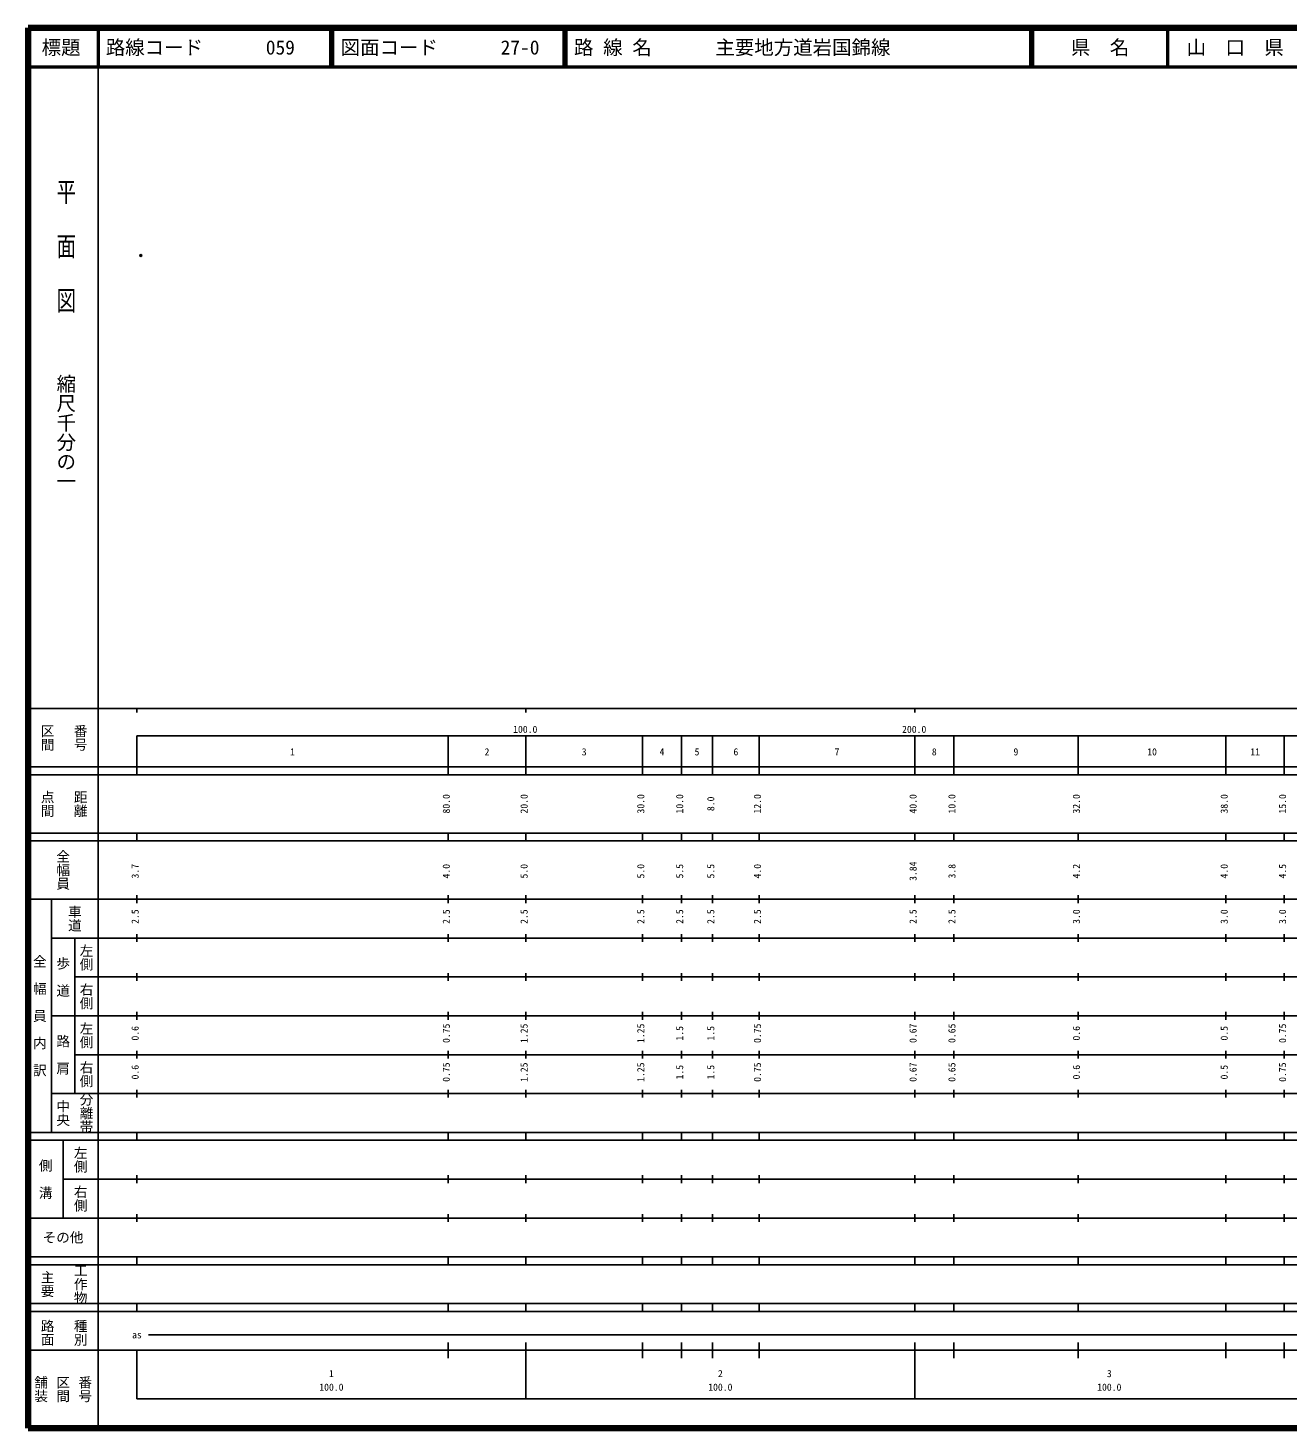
# Model space of a CAD drawing. Units: millimetres on the paper. Extents: x 40 to 680, y 20 to 380.
# Drawn here: x 40 to 363.9, y 20 to 380 of the extents above; entities that cross this region are included whole.
import ezdxf
from ezdxf.enums import TextEntityAlignment as Align

# ---------------------------------------------------------------- set-up
doc = ezdxf.new("R2010")
doc.units = ezdxf.units.MM
doc.header["$PDMODE"] = 32
doc.header["$PDSIZE"] = 0.5
doc.layers.add('M-OTRS', color=6, linetype='Continuous')
doc.layers.add('M-TTL-TXT', color=7, linetype='Continuous')
for name, color, linetype, lineweight in [('M-TTL', 2, 'Continuous', 140), ('M-TTL-BAND', 7, 'Continuous', 25), ('M-TTL-LINE', 7, 'Continuous', 50)]:
    doc.layers.add(name, color=color, linetype=linetype, lineweight=lineweight)
doc.styles.add('@ＭＳ ゴシック', font='')
doc.styles.add('ＭＳ ゴシック', font='')
doc.styles.get('@ＭＳ ゴシック').set_extended_font_data('@MS Gothic')
doc.styles.get('ＭＳ ゴシック').set_extended_font_data('MS Gothic')

msp = doc.modelspace()

# ---------------------------------------------------------------- linework, layer by layer
at = {"layer": 'M-OTRS'}
msp.add_point((68.985, 321.497), dxfattribs=at)
at = {"layer": 'M-TTL'}
for p, q in [((40, 380), (40, 20)), ((680, 380), (40, 380)), ((40, 20), (680, 20))]:
    msp.add_line(p, q, dxfattribs=at)
at = {"layer": 'M-TTL-BAND'}
for p, q in [((58, 370), (58, 20)), ((40, 205), (579, 205)), ((68, 205), (68, 204)), ((168, 205), (168, 204)), ((268, 205), (268, 204)), ((68, 198), (579, 198)), ((68, 198), (68, 188)), ((148, 188), (148, 198)), ((168, 188), (168, 198)), ((198, 188), (198, 198)), ((208, 188), (208, 198)), ((216, 188), (216, 198)), ((228, 188), (228, 198)), ((268, 188), (268, 198)), ((278, 188), (278, 198)), ((310, 188), (310, 198)), ((348, 188), (348, 198)), ((363, 188), (363, 198)), ((40, 190), (579, 190)), ((40, 188), (579, 188)), ((40, 173), (579, 173)), ((68, 171), (68, 173)), ((148, 171), (148, 173)), ((168, 171), (168, 173)), ((198, 171), (198, 173)), ((208, 171), (208, 173)), ((216, 171), (216, 173)), ((228, 171), (228, 173)), ((268, 171), (268, 173)), ((278, 171), (278, 173)), ((310, 171), (310, 173)), ((348, 171), (348, 173)), ((363, 171), (363, 173)), ((40, 171), (579, 171)), ((40, 156), (579, 156)), ((46, 96), (46, 156)), ((68, 155), (68, 157)), ((148, 155), (148, 157)), ((168, 155), (168, 157)), ((198, 155), (198, 157)), ((208, 155), (208, 157)), ((216, 155), (216, 157)), ((228, 155), (228, 157)), ((268, 155), (268, 157)), ((278, 155), (278, 157)), ((310, 155), (310, 157)), ((348, 155), (348, 157)), ((363, 155), (363, 157)), ((46, 146), (579, 146)), ((52, 146), (52, 106)), ((68, 145), (68, 147)), ((148, 145), (148, 147)), ((168, 145), (168, 147)), ((198, 145), (198, 147)), ((208, 145), (208, 147)), ((216, 145), (216, 147)), ((228, 145), (228, 147)), ((268, 145), (268, 147)), ((278, 145), (278, 147)), ((310, 145), (310, 147)), ((348, 145), (348, 147)), ((363, 145), (363, 147)), ((68, 135), (68, 137)), ((148, 135), (148, 137)), ((168, 135), (168, 137)), ((198, 135), (198, 137)), ((208, 135), (208, 137)), ((216, 135), (216, 137)), ((228, 135), (228, 137)), ((268, 135), (268, 137)), ((278, 135), (278, 137)), ((310, 135), (310, 137)), ((348, 135), (348, 137)), ((363, 135), (363, 137)), ((52, 136), (579, 136)), ((46, 126), (579, 126)), ((68, 125), (68, 127)), ((148, 125), (148, 127)), ((168, 125), (168, 127)), ((198, 125), (198, 127)), ((208, 125), (208, 127)), ((216, 125), (216, 127)), ((228, 125), (228, 127)), ((268, 125), (268, 127)), ((278, 125), (278, 127)), ((310, 125), (310, 127)), ((348, 125), (348, 127)), ((363, 125), (363, 127)), ((52, 116), (579, 116)), ((68, 115), (68, 117)), ((148, 115), (148, 117)), ((168, 115), (168, 117)), ((198, 115), (198, 117)), ((208, 115), (208, 117)), ((216, 115), (216, 117)), ((228, 115), (228, 117)), ((268, 115), (268, 117)), ((278, 115), (278, 117)), ((310, 115), (310, 117)), ((348, 115), (348, 117)), ((363, 115), (363, 117)), ((46, 106), (579, 106)), ((68, 105), (68, 107)), ((148, 105), (148, 107)), ((168, 105), (168, 107)), ((198, 105), (198, 107)), ((208, 105), (208, 107)), ((216, 105), (216, 107)), ((228, 105), (228, 107)), ((268, 105), (268, 107)), ((278, 105), (278, 107)), ((310, 105), (310, 107)), ((348, 105), (348, 107)), ((363, 105), (363, 107)), ((40, 96), (579, 96)), ((40, 94), (579, 94)), ((49, 94), (49, 74)), ((68, 94), (68, 96)), ((148, 94), (148, 96)), ((168, 94), (168, 96)), ((198, 94), (198, 96)), ((208, 94), (208, 96)), ((216, 94), (216, 96)), ((228, 94), (228, 96)), ((268, 94), (268, 96)), ((278, 94), (278, 96)), ((310, 94), (310, 96)), ((348, 94), (348, 96)), ((363, 94), (363, 96)), ((49, 84), (579, 84)), ((68, 83), (68, 85)), ((148, 83), (148, 85)), ((168, 83), (168, 85)), ((198, 83), (198, 85)), ((208, 83), (208, 85)), ((216, 83), (216, 85)), ((228, 83), (228, 85)), ((268, 83), (268, 85)), ((278, 83), (278, 85)), ((310, 83), (310, 85)), ((348, 83), (348, 85)), ((363, 83), (363, 85)), ((40, 74), (579, 74)), ((68, 73), (68, 75)), ((148, 73), (148, 75)), ((168, 73), (168, 75)), ((198, 73), (198, 75)), ((208, 73), (208, 75)), ((216, 73), (216, 75)), ((228, 73), (228, 75)), ((268, 73), (268, 75)), ((278, 73), (278, 75)), ((310, 73), (310, 75)), ((348, 73), (348, 75)), ((363, 73), (363, 75)), ((40, 64), (579, 64)), ((40, 62), (579, 62)), ((68, 62), (68, 64)), ((148, 62), (148, 64)), ((168, 62), (168, 64)), ((198, 62), (198, 64)), ((208, 62), (208, 64)), ((216, 62), (216, 64)), ((228, 62), (228, 64)), ((268, 62), (268, 64)), ((278, 62), (278, 64)), ((310, 62), (310, 64)), ((348, 62), (348, 64)), ((363, 62), (363, 64)), ((40, 52), (579, 52)), ((68, 50), (68, 52)), ((148, 50), (148, 52)), ((168, 50), (168, 52)), ((198, 50), (198, 52)), ((208, 50), (208, 52)), ((216, 50), (216, 52)), ((228, 50), (228, 52)), ((268, 50), (268, 52)), ((278, 50), (278, 52)), ((310, 50), (310, 52)), ((348, 50), (348, 52)), ((363, 50), (363, 52)), ((40, 50), (579, 50)), ((71, 44), (565, 44)), ((40, 40), (579, 40)), ((68, 40), (68, 27.5)), ((148, 38), (148, 42)), ((168, 27.5), (168, 42)), ((198, 38), (198, 42)), ((208, 38), (208, 42)), ((216, 38), (216, 42)), ((228, 38), (228, 42)), ((268, 27.5), (268, 42)), ((278, 38), (278, 42)), ((310, 38), (310, 42)), ((348, 38), (348, 42)), ((363, 38), (363, 42)), ((68, 27.5), (579, 27.5))]:
    msp.add_line(p, q, dxfattribs=at)
at = {"layer": 'M-TTL-LINE'}
for p, q in [((58, 380), (58, 370)), ((117.75, 380), (117.75, 370)), ((118.25, 380), (118.25, 370)), ((177.75, 380), (177.75, 370)), ((178.25, 380), (178.25, 370)), ((297.75, 380), (297.75, 370)), ((298.25, 380), (298.25, 370)), ((333, 380), (333, 370)), ((40, 370), (680, 370))]:
    msp.add_line(p, q, dxfattribs=at)

# ---------------------------------------------------------------- texts
at = {"layer": 'M-TTL-BAND', "style": '@ＭＳ ゴシック', "width": 1.4}
msp.add_text('平  面  図', height=3.666, rotation=270, dxfattribs=at).set_placement((49.777, 306.475), align=Align.MIDDLE_RIGHT)
at = {"layer": 'M-TTL-BAND', "style": '@ＭＳ ゴシック'}
msp.add_text('縮尺千分の一', height=3.666, rotation=270, dxfattribs=at).set_placement((49.777, 261.03), align=Align.MIDDLE_RIGHT)
for s, p in [('区間', (45, 197.5)), ('番号', (53.5, 197.5)), ('点間', (45, 180.5)), ('距離', (53.5, 180.5)), ('全幅員', (49, 163.5)), ('車道', (52, 151)), ('左側', (55, 141)), ('全\u3000幅\u3000員\u3000内\u3000訳', (43, 126)), ('歩\u3000道', (49, 136)), ('右側', (55, 131)), ('左側', (55, 121)), ('路\u3000肩', (49, 116)), ('右側', (55, 111)), ('分離帯', (55, 101)), ('中央', (49, 101)), ('左側', (53.5, 89)), ('側\u3000溝', (44.5, 84)), ('右側', (53.5, 79)), ('工作物', (53.5, 57)), ('主要', (45, 57)), ('路面', (45, 44.5)), ('種別', (53.5, 44.5)), ('舗装', (43.333, 30)), ('区間', (49, 30)), ('番号', (54.667, 30))]:
    msp.add_text(s, height=2.566, rotation=270, dxfattribs=at).set_placement(p, align=Align.MIDDLE_CENTER)
at = {"layer": 'M-TTL-BAND', "style": 'ＭＳ ゴシック'}
for s, p in [('100.0', (167.844, 198.195)), ('200.0', (267.844, 198.195)), ('1', (108, 192.405)), ('2', (158, 192.405)), ('3', (183, 192.405)), ('4', (203, 192.405)), ('5', (212, 192.405)), ('6', (222, 192.405)), ('7', (248, 192.405)), ('8', (273, 192.405)), ('9', (294, 192.405)), ('10', (329, 192.405)), ('11', (355.5, 192.405)), ('as', (68, 42.5)), ('1', (118, 32.523)), ('2', (218, 32.523)), ('3', (318, 32.523)), ('100.0', (118, 29.033)), ('100.0', (218, 29.033)), ('100.0', (318, 29.033))]:
    msp.add_text(s, height=1.833, dxfattribs=at).set_placement(p, align=Align.BOTTOM_CENTER)
for s, p in [('80.0', (149, 180.5)), ('20.0', (169, 180.5)), ('30.0', (199, 180.5)), ('10.0', (209, 180.5)), ('8.0', (217, 180.5)), ('12.0', (229, 180.5)), ('40.0', (269, 180.5)), ('10.0', (279, 180.5)), ('32.0', (311, 180.5)), ('38.0', (349, 180.5)), ('15.0', (364, 180.5)), ('3.7', (69, 163.174)), ('4.0', (149, 163.174)), ('5.0', (169, 163.174)), ('5.0', (199, 163.174)), ('5.5', (209, 163.174)), ('5.5', (217, 163.174)), ('4.0', (229, 163.174)), ('3.84', (269, 163.174)), ('3.8', (279, 163.174)), ('4.2', (311, 163.174)), ('4.0', (349, 163.174)), ('4.5', (364, 163.174)), ('2.5', (69, 151.5)), ('2.5', (149, 151.5)), ('2.5', (169, 151.5)), ('2.5', (199, 151.5)), ('2.5', (209, 151.5)), ('2.5', (217, 151.5)), ('2.5', (229, 151.5)), ('2.5', (269, 151.5)), ('2.5', (279, 151.5)), ('3.0', (311, 151.5)), ('3.0', (349, 151.5)), ('3.0', (364, 151.5)), ('0.6', (69, 121.5)), ('0.75', (149, 121.5)), ('1.25', (169, 121.5)), ('1.25', (199, 121.5)), ('1.5', (209, 121.5)), ('1.5', (217, 121.5)), ('0.75', (229, 121.5)), ('0.67', (269, 121.5)), ('0.65', (279, 121.5)), ('0.6', (311, 121.5)), ('0.5', (349, 121.5)), ('0.75', (364, 121.5)), ('0.6', (69, 111.5)), ('0.75', (149, 111.5)), ('1.25', (169, 111.5)), ('1.25', (199, 111.5)), ('1.5', (209, 111.5)), ('1.5', (217, 111.5)), ('0.75', (229, 111.5)), ('0.67', (269, 111.5)), ('0.65', (279, 111.5)), ('0.6', (311, 111.5)), ('0.5', (349, 111.5)), ('0.75', (364, 111.5))]:
    msp.add_text(s, height=1.833, rotation=90, dxfattribs=at).set_placement(p, align=Align.BOTTOM_CENTER)
msp.add_text('その他', height=2.566, dxfattribs=at).set_placement((49, 69), align=Align.MIDDLE_CENTER)
at = {"layer": 'M-TTL-TXT', "style": 'ＭＳ ゴシック'}
for s, p in [('標題', (48.5, 375)), ('県\u3000名', (315.625, 375)), ('山\u3000口\u3000県', (350.375, 375))]:
    msp.add_text(s, height=3.666, dxfattribs=at).set_placement(p, align=Align.MIDDLE_CENTER)
for s, p in [('路線コード', (60, 375)), ('059', (101.142, 375)), ('図面コード', (120.38, 375)), ('27-0', (161.521, 375)), ('路 線 名', (180.38, 375)), ('主要地方道岩国錦線', (216.734, 375))]:
    msp.add_text(s, height=3.666, dxfattribs=at).set_placement(p, align=Align.MIDDLE_LEFT)

doc.saveas('drawing.dxf')
